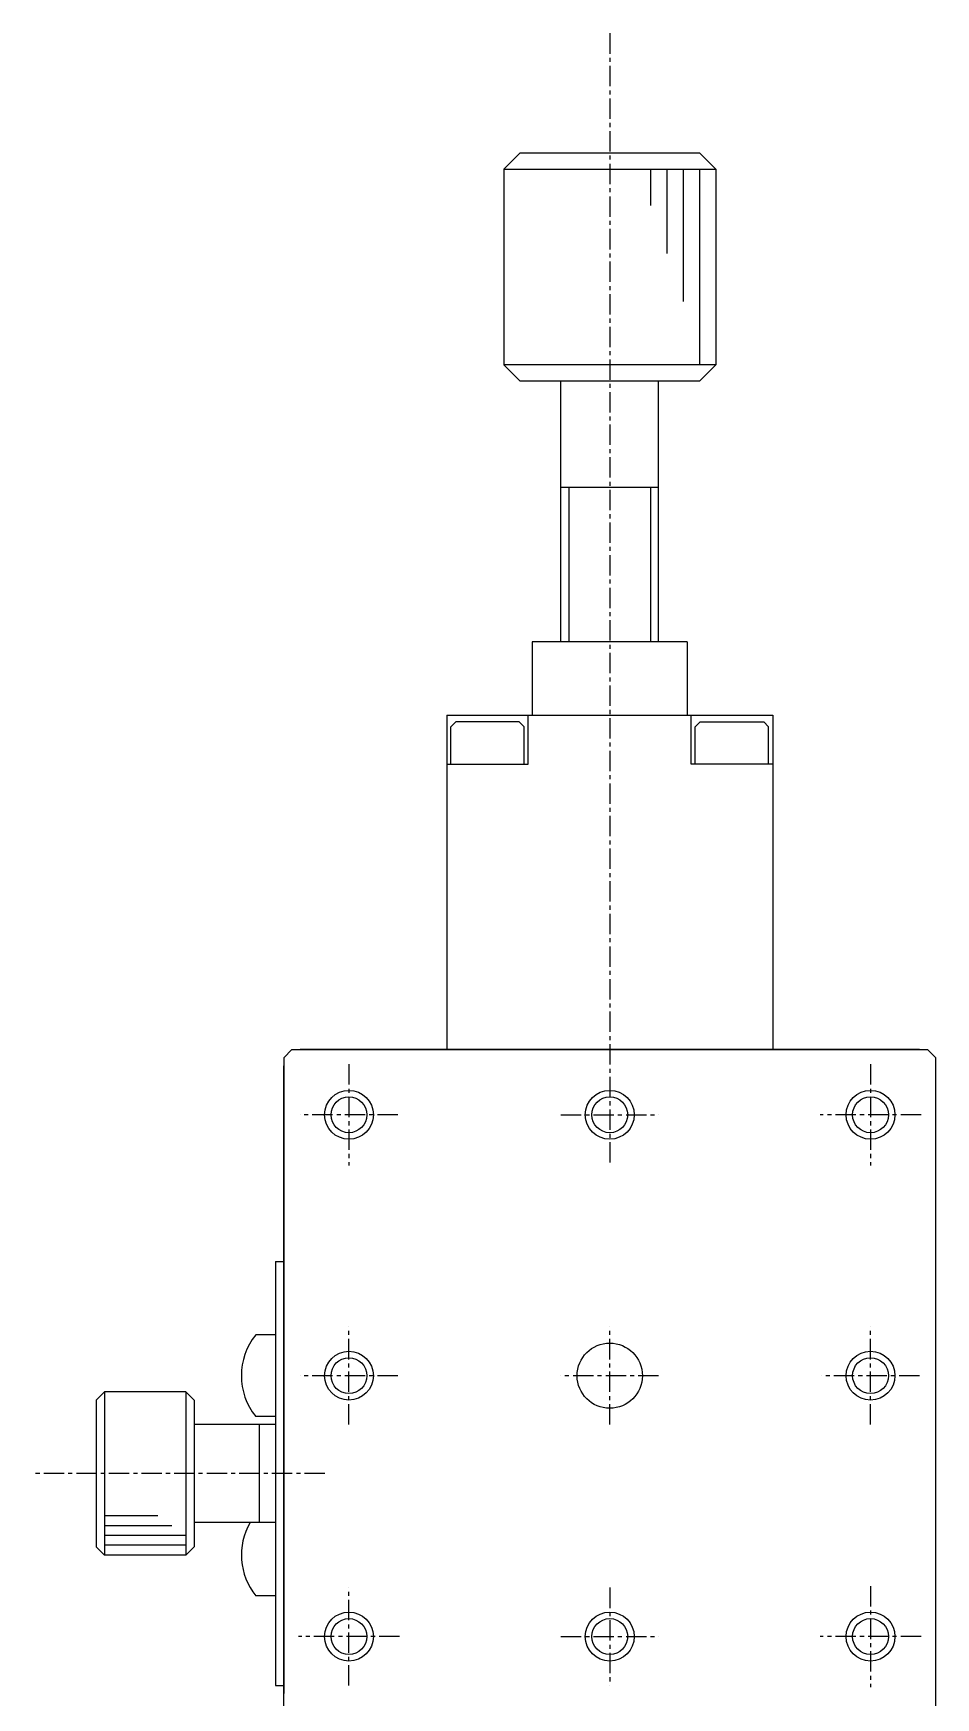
# Model space of a CAD drawing. Extents: x 73 to 304, y 18 to 225.
# Drawn here: x 232.2 to 287.5, y 123.1 to 225.2 of the extents above; entities that cross this region are included whole.
import ezdxf

# ---------------------------------------------------------------- set-up
doc = ezdxf.new("R2010")
doc.units = 0
doc.linetypes.add('CENTER', pattern=[2, 1.25, -0.25, 0.25, -0.25])
doc.layers.get('0').update_dxf_attribs({"linetype": 'CONTINUOUS'})
doc.layers.add('CENTER', color=1, linetype='CENTER')

msp = doc.modelspace()

# ---------------------------------------------------------------- linework, layer by layer
at = {"color": 7, "linetype": 'CONTINUOUS'}
for p, q in [((262.028413, 217.848978), (261.028413, 216.848978)), ((262.028413, 217.848978), (273.028413, 217.848978)), ((273.028413, 217.848978), (274.028413, 216.848978)), ((261.028413, 216.848978), (261.028413, 204.848977)), ((274.028413, 216.848978), (274.028413, 204.848977)), ((262.028413, 203.848977), (261.028413, 204.848977)), ((273.028413, 203.848977), (274.028413, 204.848977)), ((273.028413, 203.848977), (262.028413, 203.848977)), ((264.528413, 187.848977), (264.528413, 203.848977)), ((270.528413, 187.848977), (270.528413, 203.848977)), ((264.528413, 197.348977), (270.528413, 197.348977)), ((262.778413, 187.848977), (262.778413, 183.348978)), ((272.278413, 187.848977), (262.778413, 187.848977)), ((272.278413, 187.848977), (272.278413, 183.348978)), ((257.528413, 183.348978), (257.528413, 162.848979)), ((257.528413, 183.348978), (277.528413, 183.348978)), ((257.778413, 182.648977), (258.078413, 182.948978)), ((261.978412, 182.948978), (258.078413, 182.948978)), ((261.978412, 182.948978), (262.278413, 182.648977)), ((262.528413, 180.348978), (262.528413, 183.348978)), ((272.528413, 180.348978), (272.528413, 183.348978)), ((273.078414, 182.948978), (272.778413, 182.648977)), ((273.078414, 182.948978), (276.978413, 182.948978)), ((277.278413, 182.648977), (276.978413, 182.948978)), ((277.528413, 183.348978), (277.528413, 162.848979)), ((257.778413, 180.348978), (257.778413, 182.648977)), ((262.278413, 180.348978), (262.278413, 182.648977)), ((272.778413, 180.348978), (272.778413, 182.648977)), ((277.278413, 180.348978), (277.278413, 182.648977)), ((257.528413, 180.348978), (262.528413, 180.348978)), ((277.528413, 180.348978), (272.528413, 180.348978)), ((248.02841, 162.848979), (247.52841, 162.348979)), ((247.52841, 162.34898), (247.52841, 123.348979)), ((248.02841, 162.848979), (287.02841, 162.848979)), ((286.528409, 162.84898), (248.528409, 162.84898)), ((287.52841, 162.348979), (287.02841, 162.848979)), ((287.52841, 123.348979), (287.52841, 162.348979)), ((247.528409, 88.848982), (247.528409, 161.84898)), ((287.528409, 88.848982), (287.528409, 161.84898)), ((247.02841, 149.848979), (247.52841, 149.848979)), ((247.02841, 149.848979), (247.02841, 123.848981)), ((247.02841, 145.348979), (245.805911, 145.348979)), ((236.02841, 141.34898), (236.52841, 141.84898)), ((236.02841, 141.34898), (236.02841, 132.34898)), ((241.52841, 141.84898), (236.52841, 141.84898)), ((241.52841, 141.84898), (242.02841, 141.34898)), ((242.02841, 141.34898), (242.02841, 132.34898)), ((247.02841, 139.84898), (242.02841, 139.84898)), ((247.02841, 140.348979), (245.805911, 140.348979)), ((246.02841, 139.84898), (246.02841, 133.84898)), ((247.02841, 133.84898), (242.02841, 133.84898)), ((236.52841, 131.84898), (236.02841, 132.34898)), ((241.52841, 131.84898), (236.52841, 131.84898)), ((242.02841, 132.34898), (241.52841, 131.84898)), ((247.02841, 129.348978), (245.805911, 129.348978)), ((247.02841, 123.848981), (247.52841, 123.848981))]:
    msp.add_line(p, q, dxfattribs=at)
at = {"color": 3, "linetype": 'CONTINUOUS'}
for p, q in [((261.028413, 216.848978), (274.028413, 216.848978)), ((270.028413, 216.848978), (270.028413, 214.61481)), ((271.028413, 216.848978), (271.028413, 211.678334)), ((272.028413, 216.848978), (272.028413, 208.732784)), ((273.028413, 216.848978), (273.028413, 204.848977)), ((274.028413, 204.848977), (261.028413, 204.848977)), ((265.028416, 197.348977), (265.028415, 187.848977)), ((270.028409, 197.348977), (270.028411, 187.848977)), ((236.52841, 141.84898), (236.52841, 131.84898)), ((241.52841, 141.84898), (241.52841, 131.84898)), ((239.794412, 134.248981), (236.52841, 134.248981)), ((240.664784, 133.648981), (236.52841, 133.648981)), ((241.52841, 133.04898), (236.52841, 133.04898)), ((241.52841, 132.44898), (236.52841, 132.44898))]:
    msp.add_line(p, q, dxfattribs=at)
for centre in [(251.528409, 158.84898), (267.528409, 158.848981), (283.52841, 158.84898), (251.528409, 142.848979), (283.52841, 142.848979), (251.528407, 126.848979), (267.528406, 126.848981), (283.528408, 126.848979)]:
    msp.add_circle(centre, 1.499999, dxfattribs=at)
at = {"color": 7, "linetype": 'CONTINUOUS'}
for centre, radius in [((251.528409, 158.84898), 1.100001), ((267.528409, 158.848981), 1.100001), ((283.52841, 158.84898), 1.100001), ((251.528409, 142.848979), 1.100001), ((267.528409, 142.848979), 2), ((283.52841, 142.848979), 1.100001), ((251.528407, 126.848979), 1.100001), ((267.528406, 126.848981), 1.100001), ((283.528408, 126.848979), 1.100001)]:
    msp.add_circle(centre, radius, dxfattribs=at)
for centre, start in [((248.92841, 142.848979), 141.317813), ((248.92841, 131.848978), 149.999975)]:
    msp.add_arc(centre, 4, start, 218.682187, dxfattribs=at)
at = {"layer": 'CENTER', "color": 1, "linetype": 'CENTER'}
for p, q in [((267.528413, 225.176984), (267.528413, 155.84898)), ((251.528411, 161.948979), (251.528411, 155.748983)), ((283.528408, 161.948979), (283.528408, 155.748983)), ((254.52841, 158.84898), (248.528409, 158.84898)), ((264.528408, 158.848981), (270.52841, 158.848981)), ((286.628406, 158.848981), (280.42841, 158.848981)), ((251.528409, 139.848978), (251.528409, 145.84898)), ((267.528409, 139.848978), (267.528409, 145.84898)), ((283.52841, 139.848978), (283.52841, 145.84898)), ((254.52841, 142.848979), (248.528409, 142.848979)), ((270.52841, 142.848979), (264.528409, 142.848979)), ((286.528411, 142.848979), (280.528409, 142.848979)), ((250.05259, 136.84898), (232.160411, 136.84898)), ((251.528407, 123.848978), (251.528407, 129.84898)), ((267.528406, 129.848982), (267.528406, 123.84898)), ((283.528408, 129.948977), (283.528408, 123.748981)), ((254.628409, 126.848979), (248.428413, 126.848979)), ((264.528405, 126.848981), (270.528407, 126.848981)), ((286.628406, 126.848979), (280.42841, 126.848979))]:
    msp.add_line(p, q, dxfattribs=at)

doc.saveas('drawing.dxf')
